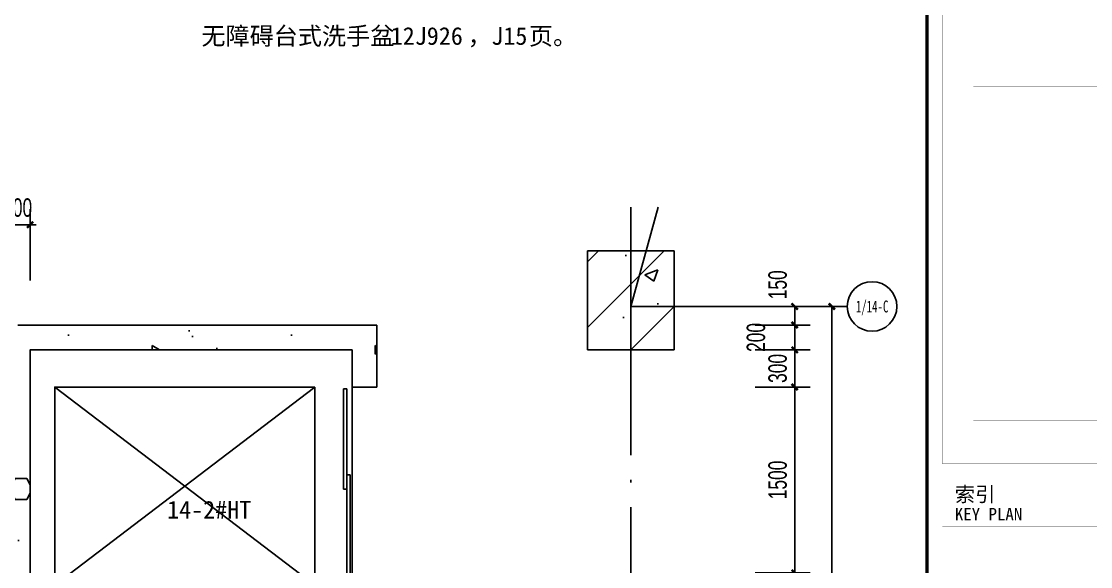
# Model space of a CAD drawing. Extents: x -26219 to 315419, y -160410 to -120810.
# Drawn here: x 262305 to 270939, y -144999 to -140600 of the extents above; entities that cross this region are included whole.
import ezdxf
from ezdxf.enums import TextEntityAlignment as Align
from ezdxf.xclip import XClip

# ---------------------------------------------------------------- set-up
doc = ezdxf.new("R2010")
doc.units = 0
doc.header["$LTSCALE"] = 1000
doc.header["$MEASUREMENT"] = 0
doc.header["$XCLIPFRAME"] = 0
doc.linetypes.add('104-14# 核心筒$2$DOTE', pattern=[2.42, 2, -0.2, 0.02, -0.2])
for name, color, linetype in [('01-标注_尺寸', 124, 'Continuous'), ('02-TEXT_标注', 130, 'Continuous'), ('104-14# 核心筒$0$A-E_电梯', 171, 'Continuous'), ('104-14# 核心筒$0$A_STR-砌块墙', 121, 'Continuous'), ('104-14# 核心筒$2$01-标注_轴线坐标', 132, 'Continuous'), ('104-14# 核心筒$2$05-填充_天正', 26, 'Continuous'), ('104-14# 核心筒$2$A_AXIS-轴线', 36, '104-14# 核心筒$2$DOTE'), ('104-14# 核心筒$2$A_STR-砼柱', 51, 'Continuous'), ('104-14# 核心筒$2$AXIS_TEXT', 7, 'Continuous')]:
    doc.layers.add(name, color=color, linetype=linetype)
doc.styles.add('104-14# 核心筒$3$_TCH_AXIS', font='STXIHEI_0.TTF', dxfattribs={"width": 0.75})
doc.styles.add('_TCH_DIM_T3', font='ros.shx', dxfattribs={"width": 0.705882, "bigfont": 'jd.shx'})
doc.styles.get("Standard").update_dxf_attribs({"font": 'STXIHEI_0.TTF'})
doc.styles.add('图签信息$0$华文细黑', font='STXIHEI_0.TTF', dxfattribs={"height": 10})
doc.dimstyles.new('_TCH_ARCH&&50', dxfattribs={"dimtxt": 148.75, "dimasz": 50, "dimexe": 125, "dimexo": 150, "dimgap": 63.125, "dimtad": 1, "dimdec": 0, "dimzin": 0, "dimdsep": 46, "dimtxsty": '_TCH_DIM_T3', "dimblk": 'ARCHTICK', "dimcen": 0.09, "dimclrt": 7, "dimazin": 2, "dimtfac": 1, "dimtdec": 0, "dimtix": 1, "dimtmove": 2, "dimatfit": 3, "dimfxl": 0, "dimtolj": 1, "dimtzin": 0, "dimarcsym": 0})
pattern_1 = [(0, (531, -549), (900, 1800), [0, -1800]), (0, (-522, -792), (900, 1800), [0, -1800]), (0, (63, -810), (900, 1800), [0, -1800]), (0, (702, -279), (900, 1800), [0, -1800]), (0, (-45, -900), (900, 1800), [0, -1800]), (0, (882, 855), (900, 1800), [0, -1800]), (0, (333, 711), (900, 1800), [0, -1800]), (0, (621, 486), (900, 1800), [0, -1800]), (0, (-846, 450), (900, 1800), [0, -1800]), (0, (36, 369), (900, 1800), [0, -1800]), (0, (-306, -90), (900, 1800), [0, -1800]), (0, (-288, -765), (900, 1800), [0, -1800]), (0, (387, -837), (900, 1800), [0, -1800]), (0, (882, -45), (900, 1800), [0, -1800]), (0, (-801, -324), (900, 1800), [0, -1800]), (0, (-648, -18), (900, 1800), [0, -1800]), (0, (54, -144), (900, 1800), [0, -1800]), (0, (-198, -405), (900, 1800), [0, -1800]), (0, (-342, 189), (900, 1800), [0, -1800]), (0, (-117, 864), (900, 1800), [0, -1800]), (0, (-729, -702), (900, 1800), [0, -1800]), (0, (261, 495), (900, 1800), [0, -1800]), (0, (-576, 522), (900, 1800), [0, -1800]), (0, (-720, 756), (900, 1800), [0, -1800]), (130.601294, (771.43, 291.43), (-4499.99995, 5400.000024), [79.025, -33111.333]), (18.43495, (642.86, 325.71), (4500, 1800), [81.316, -11302.884]), (90, (642.9, 248.6), (900, 1800), [77.143, -3522.857]), (161.56505, (720, 222.86), (-4500, 1799.99987), [81.316, -11302.884]), (53.1301, (720, 222.86), (900, 1800), [85.714, -8914.285]), (135, (788.6, -694.3), (-900, 1800), [72.73, -5018.438]), (45, (685.7, -694.3), (900, 1800), [72.73, -5018.438]), (135, (737.14, -745.7), (-900, 1800), [72.73, -5018.438]), (45, (737.14, -745.7), (900, 1800), [72.73, -5018.438]), (116.565, (-77.1, 514.3), (-0.0002, 3600), [95.831, -1916.63]), (180, (-120, 600), (-900, 1800), [102.857, -1697.143]), (63.435, (-265.7, 514.3), (8e-06, 3600), [95.831, -1916.63]), (116.565, (-222.9, 428.6), (-0.0002, 3600), [95.831, -1916.63]), (0, (-222.9, 428.6), (900, 1800), [102.857, -1697.143]), (63.435, (-120, 428.6), (8e-06, 3600), [95.831, -1916.63]), (107.10273, (600, -94.286), (-2699.999897, 9000.000015), [116.584, -48848.707]), (143.97263, (565.71, 17.14), (-17099.99978, 12599.99999), [116.584, -24366.06]), (180, (471.4, 85.7), (-900, 1800), [111.429, -1688.571]), (36.02737, (265.71, 17.14), (17099.99987, 12599.99986), [116.584, -24366.06]), (71.56505, (231.43, -85.7), (2700, 9000), [108.42, -11275.778]), (107.10273, (265.714, -197.14), (-2699.999897, 9000.000015), [116.584, -48848.707]), (143.97263, (360, -265.71), (-17099.99978, 12599.99999), [116.584, -24366.06]), (0, (360, -265.7), (900, 1800), [111.429, -1688.571]), (36.02737, (471.43, -265.71), (17099.99987, 12599.99986), [116.584, -24366.06]), (71.56505, (565.71, -197.14), (2700, 9000), [108.42, -11275.778]), (150.25512, (617.14, 745.71), (-2700, 1799.99998), [69.105, -14442.959]), (90, (557.1, 711.4), (900, 1800), [68.571, -3531.428]), (29.74488, (557.14, 711.43), (2700, 1800), [69.105, -14442.959]), (116.565, (197.1, -531.4), (-0.0002, 3600), [95.831, -1916.63]), (168.69007, (154.29, -445.71), (-8100, 1799.99995), [87.412, -18269.056]), (41.185925, (0, -488.57), (22499.999864, 19799.999827), [91.116, -38177.406]), (90, (0, -574.3), (900, 1800), [85.714, -3514.285]), (138.814074, (68.57, -634.286), (-22499.9996, 19800.000126), [91.116, -38177.406]), (16.699244, (68.57, -634.286), (29699.999777, 8999.999906), [89.488, -37495.613]), (60.945396, (154.29, -608.57), (900, 1799.999984), [88.248, -36976.018]), (109.983106, (-557.14, 222.86), (-4500.000017, 12599.999967), [100.326, -42036.592]), (155.556045, (-591.43, 317.14), (-11700.000045, 5399.999888), [103.569, -43395.394]), (24.443955, (-780, 317.14), (11700.000006, 5399.999974), [103.569, -43395.394]), (70.016893, (-814.286, 222.86), (4500.000014, 12599.99997), [100.326, -42036.592]), (109.983106, (-780, 128.57), (-4500.000017, 12599.999967), [100.326, -42036.592]), (160.01689, (-685.71, 94.29), (-4500, 1799.99992), [100.326, -20968.132]), (19.98311, (-685.71, 94.29), (4499.99998, 1800), [100.326, -20968.132]), (70.016893, (-591.43, 128.57), (4500.000014, 12599.99997), [100.326, -42036.592]), (122.00538, (111.43, 60), (-900.00012, 1799.9999), [80.863, -16900.302]), (18.43495, (-8.57, 102.86), (4500, 1800), [81.316, -11302.884]), (90, (-8.6, 25.7), (900, 1800), [77.143, -3522.857]), (161.56505, (68.57, 0), (-4500, 1799.99987), [81.316, -11302.884]), (54.46232, (68.57, 0), (6299.99999, 8999.99999), [73.734, -30894.635]), (116.565, (-411.4, -377.1), (-0.0002, 3600), [95.831, -1916.63]), (180, (-454.3, -291.4), (-900, 1800), [94.286, -1705.714]), (59.03624, (-600, -377.14), (900, 1799.99999), [99.96, -20891.466]), (120.96376, (-548.57, -462.86), (-900.00012, 1799.99992), [99.96, -20891.466]), (0, (-548.6, -462.9), (900, 1800), [94.286, -1705.714]), (63.435, (-454.3, -462.9), (8e-06, 3600), [95.831, -1916.63])]

# ---------------------------------------------------------------- blocks, each defined once
blk = doc.blocks.new('104-14# 核心筒$0$wrert')
for p, q in [((300, 200), (1900, 2300)), ((300, 2300), (1900, 200)), ((2265, 1890.12), (2100, 1890.12)), ((2100, 1890.12), (2100, 609.88)), ((2265, 609.88), (2265, 1890.12)), ((2100, 609.88), (2265, 609.88))]:
    blk.add_line(p, q)
for points in [[(0, 2600), (2600, 2600), (2600, 0), (0, 0)], [(300, 2300), (1900, 2300), (1900, 200), (300, 200), (300, 2300)]]:
    blk.add_lwpolyline(points, close=True)
blk = doc.blocks.new('104-14# 核心筒$0$$DorLib2D$00000128')
at = {"color": 0}
for points in [[(-0.4909, 0.8502), (-0.4909, 0.7099)], [(0.0491, 0.8502), (-0.4909, 0.8502)], [(0.0491, 0.8502), (0.0491, 0.7099)], [(0.0491, 0.7099), (-0.4909, 0.7099)], [(0.5132, 0.7099), (-0.0268, 0.7099)], [(-0.0268, 0.7099), (-0.0268, 0.5696)], [(0.5132, 0.7099), (0.5132, 0.5696)], [(0.5132, 0.5696), (-0.0268, 0.5696)], [(0.5, 0.5), (-0.5, 0.5)]]:
    blk.add_lwpolyline(points, dxfattribs=at)
blk = doc.blocks.new('104-14# 核心筒')
at = {"layer": '104-14# 核心筒$2$05-填充_天正'}
h = blk.add_hatch(dxfattribs=at)
h.set_pattern_fill('钢筋混凝土', color=256, scale=150, style=0)
h.set_pattern_definition([(45, (0, 0), (-265.165, 265.165), []), (50, (0, 0), (1075.8903, -94.128), [112.5, -1237.5]), (355, (0, 0), (-208.127, 1128.288), [90, -990]), (100.4514, (89.7, -7.8), (867.764, 1034.159), [95.61, -1051.713]), (46.1842, (0, 300), (1600.862, -248.279), [168.75, -1856.25]), (96.6356, (133.4, 279.3), (1401.994, 1461.177), [143.415, -1577.57]), (351.1842, (0, 300), (1401.993, 1461.178), [135, -1485]), (21, (150, 225), (895.3606, -603.9283), [112.5, -1237.5]), (326, (150, 225), (364.973, 1087.725), [90, -990]), (71.4514, (224.6, 174.7), (1260.334, 483.796), [95.61, -1051.713]), (37.5, (0, 0), (18.2398, 499.3408), [0, -978, 0, -1005, 0, -993.75]), (7.5, (0, 0), (394.6043, 591.6176), [0, -573, 0, -955.5, 0, -378.75]), (327.5, (-334.5, 0), (800.7337, -33.8323), [0, -375, 0, -1170, 0, -1552.5]), (317.5, (-484.5, 0), (874.7793, 150.1575), [0, -487.5, 0, -777, 0, -1102.5])])
h.paths.add_polyline_path([(104050, 110400), (104750, 110400), (104750, 111200), (104050, 111200)])
h = blk.add_hatch(dxfattribs=at)
h.set_pattern_fill('加气混凝土', color=256, scale=150, style=0)
h.set_pattern_definition(pattern_1)
h.paths.add_polyline_path([(102150, 110400), (102350, 110600), (99450, 110600), (99450, 110466.7), (99550, 110400)])
h = blk.add_hatch(dxfattribs=at)
h.set_pattern_fill('加气混凝土', color=256, scale=150, style=0)
h.set_pattern_definition(pattern_1)
h.paths.add_polyline_path([(102150, 110400), (102150, 110100), (102350, 110100), (102350, 110600)])
h = blk.add_hatch(dxfattribs=at)
h.set_pattern_fill('加气混凝土', color=256, scale=150, style=0)
h.set_pattern_definition(pattern_1)
h.paths.add_polyline_path([(99450, 110466.7), (99350, 110400), (99350, 109750), (99416.7, 109650), (99550, 109650), (99550, 110400)])
h = blk.add_hatch(dxfattribs=at)
h.set_pattern_fill('加气混凝土', color=256, scale=150, style=0)
h.set_pattern_definition(pattern_1)
h.paths.add_polyline_path([(99416.7, 109650), (99350, 109550), (99350, 107700), (99483.3, 107700), (99550, 107800), (99550, 109650)])
at = {"layer": '104-14# 核心筒$0$A_STR-砌块墙'}
for p, q in [((102350, 110600), (99450, 110600)), ((102350, 110100), (102350, 110600)), ((99550, 110400), (99550, 109650)), ((102150, 110400), (99550, 110400)), ((102150, 110400), (102150, 110100)), ((102150, 110100), (102350, 110100)), ((99550, 109650), (99550, 107800))]:
    blk.add_line(p, q, dxfattribs=at)
at = {"layer": '104-14# 核心筒$2$A_AXIS-轴线'}
for p, q in [((104400, 139633.6), (104400, 80554.9)), ((104400, 110750), (110517.1, 132736)), ((104400, 110750), (120259.9, 110750)), ((104400, 21650), (120259.9, 21650)), ((-24839, 16700), (120259.9, 16700))]:
    blk.add_line(p, q, dxfattribs=at)
at = {"layer": '104-14# 核心筒$2$A_STR-砼柱'}
for p, q in [((104750, 111200), (104050, 111200)), ((104050, 111200), (104050, 110400)), ((104750, 110400), (104750, 111200)), ((104050, 110400), (104750, 110400))]:
    blk.add_line(p, q, dxfattribs=at)
at = {"layer": '104-14# 核心筒$0$A-E_电梯', "rotation": 270}
blk.add_blockref('104-14# 核心筒$0$wrert', (99550, 110400), dxfattribs=at)
at = {"layer": '104-14# 核心筒$0$A-E_电梯', "xscale": 1500, "yscale": -200, "zscale": 200, "rotation": 269.9999999999988}
blk.add_blockref('104-14# 核心筒$0$$DorLib2D$00000128', (102250, 109350), dxfattribs=at)
blk = doc.blocks.new('图框-A1')
at = {"const_width": 0.5}
blk.add_lwpolyline([(766, 584), (25, 584), (25, 10), (766, 10)], close=True, dxfattribs=at)
blk = doc.blocks.new('图签信息')
at = {"const_width": 0.5}
blk.add_lwpolyline([(-65, 0), (0, 0), (0, 500.5), (-65, 500.5)], close=True, dxfattribs=at)
at = {"const_width": 0.05}
for points in [[(-62.5, 404.92), (-62.5, 227.83)], [(-62.5, 227.83), (-2.5, 227.83), (-2.5, 404.92)], [(-57.5, 288.83), (-7.5, 288.83)], [(-57.5, 234.85), (-7.5, 234.85)], [(-62.5, 227.83), (-2.5, 227.83)], [(-62.5, 217.74), (-2.5, 217.74)]]:
    blk.add_lwpolyline(points, dxfattribs=at)
at = {"style": '图签信息$0$华文细黑'}
for s, height, p in [('索引', 2.4, (-60.5, 224.14)), ('KEY PLAN', 2, (-60.5, 220.74))]:
    blk.add_text(s, height=height, dxfattribs=at).set_placement(p, align=Align.TOP_LEFT)
blk = doc.blocks.new('图签-A1')
at = {"color": 2}
blk.add_blockref('图签信息', (0, 0), dxfattribs=at)
blk = doc.blocks.new('_ArchTick')
at = {"color": 0, "linetype": 'ByBlock', "const_width": 0.4}
blk.add_lwpolyline([(-0.5, -0.5), (0.5, 0.5)], dxfattribs=at)
blk = doc.blocks.new('*D1340')
at = {"layer": '01-标注_尺寸', "color": 0, "lineweight": -2, "transparency": 16777216}
for p, q in [((268530.3, -142900), (268974.6, -142900)), ((268849.6, -147850), (268849.6, -142900)), ((268530.3, -147850), (268974.6, -147850))]:
    blk.add_line(p, q, dxfattribs=at)
at = {"layer": 'Defpoints', "color": 0, "transparency": 16777216}
for p in [(268380.3, -142900), (268849.6, -142900), (268380.3, -147850)]:
    blk.add_point(p, dxfattribs=at)
at = {"layer": '01-标注_尺寸', "color": 0, "lineweight": -2, "transparency": 16777216, "xscale": 50, "yscale": 50, "zscale": 50}
for p, rotation in [((268849.6, -142900), 90), ((268849.6, -147850), 270)]:
    blk.add_blockref('_ArchTick', p, dxfattribs=dict(at, rotation=rotation))
at = {"layer": '01-标注_尺寸', "color": 7, "transparency": 16777216, "insert": (268712.1, -145375), "char_height": 148.75, "attachment_point": 5, "rotation": 90, "style": '_TCH_DIM_T3'}
blk.add_mtext('\\A1;4950', dxfattribs=at)
blk = doc.blocks.new('*D1350')
at = {"layer": '01-标注_尺寸', "color": 0, "lineweight": -2, "transparency": 16777216}
for p, q in [((268230.3, -143550), (268674.6, -143550)), ((268549.6, -145050), (268549.6, -143550)), ((268230.3, -145050), (268674.6, -145050))]:
    blk.add_line(p, q, dxfattribs=at)
at = {"layer": 'Defpoints', "color": 0, "transparency": 16777216}
for p in [(268080.3, -143550), (268549.6, -143550), (268080.3, -145050)]:
    blk.add_point(p, dxfattribs=at)
at = {"layer": '01-标注_尺寸', "color": 0, "lineweight": -2, "transparency": 16777216, "xscale": 50, "yscale": 50, "zscale": 50}
for p, rotation in [((268549.6, -143550), 90), ((268549.6, -145050), 270)]:
    blk.add_blockref('_ArchTick', p, dxfattribs=dict(at, rotation=rotation))
at = {"layer": '01-标注_尺寸', "color": 7, "transparency": 16777216, "insert": (268412.1, -144300), "char_height": 148.75, "attachment_point": 5, "rotation": 90, "style": '_TCH_DIM_T3'}
blk.add_mtext('\\A1;1500', dxfattribs=at)
blk = doc.blocks.new('*D1351')
at = {"layer": '01-标注_尺寸', "color": 0, "lineweight": -2, "transparency": 16777216}
for p, q in [((268549.6, -143250), (268549.6, -143200)), ((268230.3, -143250), (268674.6, -143250)), ((268549.6, -143550), (268549.6, -143250)), ((268230.3, -143550), (268674.6, -143550)), ((268549.6, -143550), (268549.6, -143600))]:
    blk.add_line(p, q, dxfattribs=at)
at = {"layer": 'Defpoints', "color": 0, "transparency": 16777216}
for p in [(268080.3, -143250), (268549.6, -143250), (268080.3, -143550)]:
    blk.add_point(p, dxfattribs=at)
at = {"layer": '01-标注_尺寸', "color": 0, "lineweight": -2, "transparency": 16777216, "xscale": 50, "yscale": 50, "zscale": 50}
for p, rotation in [((268549.6, -143250), 270), ((268549.6, -143550), 90)]:
    blk.add_blockref('_ArchTick', p, dxfattribs=dict(at, rotation=rotation))
at = {"layer": '01-标注_尺寸', "color": 7, "transparency": 16777216, "insert": (268412.1, -143400), "char_height": 148.75, "attachment_point": 5, "rotation": 90, "style": '_TCH_DIM_T3'}
blk.add_mtext('\\A1;300', dxfattribs=at)
blk = doc.blocks.new('*D1352')
at = {"layer": '01-标注_尺寸', "color": 0, "lineweight": -2, "transparency": 16777216}
for p, q in [((268230.3, -143050), (268674.6, -143050)), ((268549.6, -143250), (268549.6, -143050)), ((268230.3, -143250), (268674.6, -143250))]:
    blk.add_line(p, q, dxfattribs=at)
at = {"layer": 'Defpoints', "color": 0, "transparency": 16777216}
for p in [(268080.3, -143050), (268549.6, -143050), (268080.3, -143250)]:
    blk.add_point(p, dxfattribs=at)
at = {"layer": '01-标注_尺寸', "color": 0, "lineweight": -2, "transparency": 16777216, "xscale": 50, "yscale": 50, "zscale": 50}
for p, rotation in [((268549.6, -143050), 90), ((268549.6, -143250), 270)]:
    blk.add_blockref('_ArchTick', p, dxfattribs=dict(at, rotation=rotation))
at = {"layer": '01-标注_尺寸', "color": 7, "transparency": 16777216, "insert": (268237.1, -143150), "char_height": 148.75, "attachment_point": 5, "rotation": 90, "style": '_TCH_DIM_T3'}
blk.add_mtext('\\A1;200', dxfattribs=at)
blk = doc.blocks.new('*D1353')
at = {"layer": '01-标注_尺寸', "color": 0, "lineweight": -2, "transparency": 16777216}
for p, q in [((268230.3, -142900), (268674.6, -142900)), ((268549.6, -143050), (268549.6, -142900)), ((268230.3, -143050), (268674.6, -143050))]:
    blk.add_line(p, q, dxfattribs=at)
at = {"layer": 'Defpoints', "color": 0, "transparency": 16777216}
for p in [(268080.3, -142900), (268549.6, -142900), (268080.3, -143050)]:
    blk.add_point(p, dxfattribs=at)
at = {"layer": '01-标注_尺寸', "color": 0, "lineweight": -2, "transparency": 16777216, "xscale": 50, "yscale": 50, "zscale": 50}
for p, rotation in [((268549.6, -142900), 90), ((268549.6, -143050), 270)]:
    blk.add_blockref('_ArchTick', p, dxfattribs=dict(at, rotation=rotation))
at = {"layer": '01-标注_尺寸', "color": 7, "transparency": 16777216, "insert": (268412.1, -142725), "char_height": 148.75, "attachment_point": 5, "rotation": 90, "style": '_TCH_DIM_T3'}
blk.add_mtext('\\A1;150', dxfattribs=at)
blk = doc.blocks.new('*D1436')
at = {"layer": '01-标注_尺寸', "color": 0, "lineweight": -2, "transparency": 16777216}
for p, q in [((262175.3, -142689.4), (262175.3, -142115.5)), ((262375.3, -142689.4), (262375.3, -142115.5)), ((262175.3, -142240.5), (262125.3, -142240.5)), ((262175.3, -142240.5), (262375.3, -142240.5)), ((262375.3, -142240.5), (262425.3, -142240.5))]:
    blk.add_line(p, q, dxfattribs=at)
at = {"layer": 'Defpoints', "color": 0, "transparency": 16777216}
for p in [(262375.3, -142240.5), (262175.3, -142839.4), (262375.3, -142839.4)]:
    blk.add_point(p, dxfattribs=at)
at = {"layer": '01-标注_尺寸', "color": 0, "lineweight": -2, "transparency": 16777216, "xscale": 50, "yscale": 50, "zscale": 50}
blk.add_blockref('_ArchTick', (262175.3, -142240.5), dxfattribs=at)
at = {"layer": '01-标注_尺寸', "color": 0, "lineweight": -2, "transparency": 16777216, "xscale": 50, "yscale": 50, "zscale": 50, "rotation": 180}
blk.add_blockref('_ArchTick', (262375.3, -142240.5), dxfattribs=at)
at = {"layer": '01-标注_尺寸', "color": 7, "transparency": 16777216, "insert": (262275.3, -142103), "char_height": 148.75, "attachment_point": 5, "style": '_TCH_DIM_T3'}
blk.add_mtext('\\A1;200', dxfattribs=at)

msp = doc.modelspace()

# ---------------------------------------------------------------- linework, layer by layer
at = {"layer": '104-14# 核心筒$2$01-标注_轴线坐标'}
msp.add_line((267974.6, -142900), (268974.6, -142900), dxfattribs=at)
msp.add_circle((269174.6, -142900), 200, dxfattribs=at)

# ---------------------------------------------------------------- block references
at = {"xscale": 50, "yscale": 50, "zscale": 50}
for name, p in [('图框-A1', (231317.6, -156062.5)), ('图签-A1', (272867.6, -155562.5))]:
    msp.add_blockref(name, p, dxfattribs=at)
ref = msp.add_blockref('104-14# 核心筒', (201591, -159600))
XClip(ref).set_block_clipping_path([(32000, 6700), (42400, 18198.7390783391)])
ref = msp.add_blockref('104-14# 核心筒', (150626, -164550))
XClip(ref).set_block_clipping_path([(94550.0000000024, 12139.8027840568), (105750.0000113929, 22499.9999875159)])
ref = msp.add_blockref('104-14# 核心筒', (162825.3, -253650))
XClip(ref).set_block_clipping_path([(94442.2879467641, 101022.6274729816), (105150.0000113929, 111550)])

# ---------------------------------------------------------------- texts
at = {"layer": '02-TEXT_标注'}
for s, height, p in [('无障碍台式洗手盆', 142.71, (263759.1, -140788.5)), ('页。', 142.71, (266403.6, -140788.5)), ('12J926', 142.71, (265287.5, -140788.5)), ('J15', 142.71, (266099.8, -140788.5)), ('，', 142.7, (265908.8, -140788.5)), ('14-2#HT', 142.71, (263481.7, -144611.7))]:
    msp.add_text(s, height=height, dxfattribs=at).set_placement(p)
at = {"layer": '104-14# 核心筒$2$AXIS_TEXT', "style": '104-14# 核心筒$3$_TCH_AXIS', "width": 0.840739}
msp.add_text('1/14-C', height=96.05, dxfattribs=at).set_placement((269043.1, -142948), (269306.1, -142948), align=Align.FIT)

# ---------------------------------------------------------------- dimensions: what is measured, and where the dimension line sits
at = {"layer": '01-标注_尺寸'}
for p1, p2, distance, picture, middle in [((262175.3, -142839.4), (262375.3, -142839.4), 598.9, '*D1436', (262275.3, -142103)), ((268380.3, -147850), (268380.3, -142900), -469.3, '*D1340', (268712.1, -145375)), ((268080.3, -143550), (268080.3, -143250), -469.3, '*D1351', (268412.1, -143400)), ((268080.3, -145050), (268080.3, -143550), -469.3, '*D1350', (268412.1, -144300))]:
    dim = msp.add_aligned_dim(p1=p1, p2=p2, distance=distance, dimstyle='_TCH_ARCH&&50', dxfattribs=at)
    dim.commit()
    dim.dimension.update_dxf_attribs({"geometry": picture, "text_midpoint": middle})
for base, p1, p2, picture, middle in [((268549.6, -142900), (268080.3, -143050), (268080.3, -142900), '*D1353', (268412.1, -142725)), ((268549.6, -143050), (268080.3, -143250), (268080.3, -143050), '*D1352', (268237.1, -143150))]:
    dim = msp.add_linear_dim(base=base, p1=p1, p2=p2, angle=90, dimstyle='_TCH_ARCH&&50', dxfattribs=at)
    dim.commit()
    dim.dimension.update_dxf_attribs({"geometry": picture, "text_midpoint": middle, "dimtype": 161})

doc.saveas('drawing.dxf')
